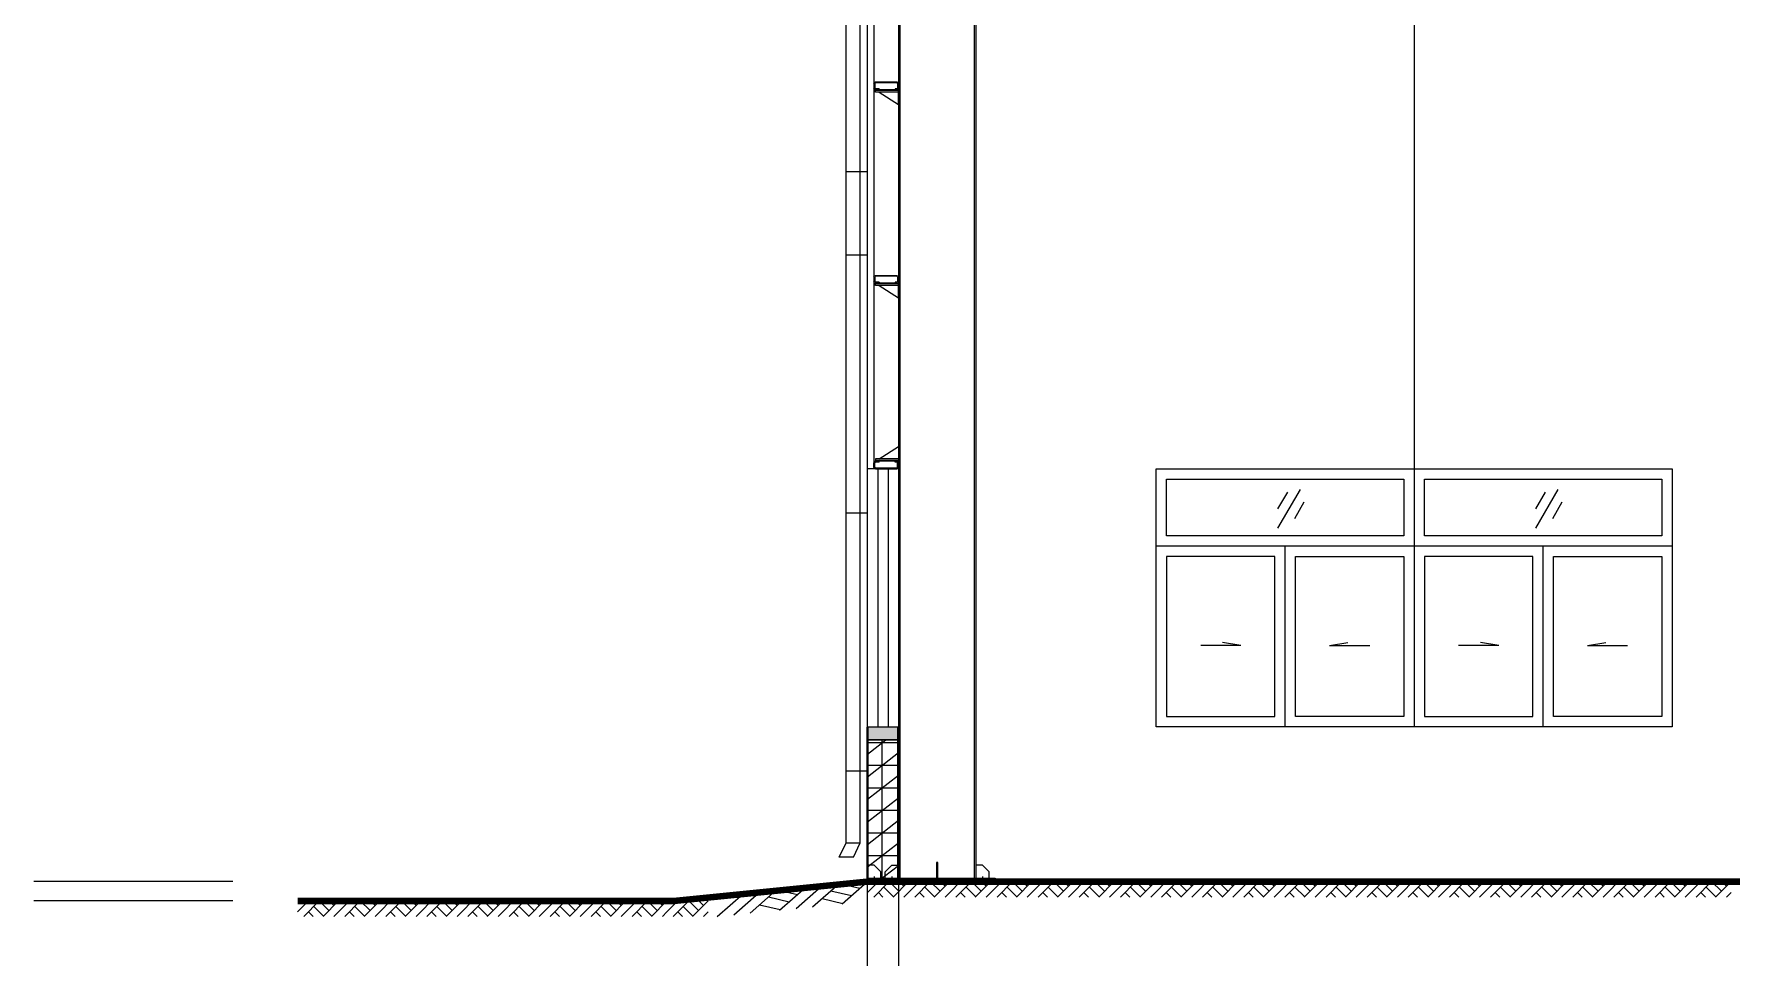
# Model space of a CAD drawing. Extents: x -266287 to 275962, y -324567 to 363765.
# Drawn here: x -146318 to -133155, y -227813 to -220655 of the extents above; entities that cross this region are included whole.
import ezdxf

# ---------------------------------------------------------------- set-up
doc = ezdxf.new("R2010")
doc.units = 0
doc.header["$LTSCALE"] = 1000
doc.layers.get('0').update_dxf_attribs({"linetype": 'CONTINUOUS'})
for name, color, linetype in [('_TCH_MASK', 7, 'CONTINUOUS'), ('AXIS', 3, 'CONTINUOUS'), ('E_WINDOW', 4, 'CONTINUOUS'), ('LAYER35', 1, 'CONTINUOUS')]:
    doc.layers.add(name, color=color, linetype=linetype)

# ---------------------------------------------------------------- blocks, each defined once
blk = doc.blocks.new('$LinePat$00000009')
for p, q in [((0, -210), (210, 0)), ((120, -300), (420, 0)), ((420, 0), (608, -188)), ((495, -300), (795, 0)), ((615, 0), (705, -90)), ((210, -210), (300, -300)), ((315, -105), (502, -293)), ((705, -300), (795, -210))]:
    blk.add_line(p, q)
blk = doc.blocks.new('s erfcv')
blk.add_line((2972410, 3964561), (2972410, 3964453))
blk.add_line((2972410, 3964561), (2972410, 3964453))
at = {"color": 1, "linetype": 'ByBlock', "lineweight": -2}
for p, q in [((2972220, 3964399), (2972220, 3964435)), ((2972227, 3964400), (2972227, 3964434)), ((2972260, 3964447), (2972232, 3964447)), ((2972232, 3964387), (2972398, 3964387)), ((2972233, 3964453), (2972233, 3964447)), ((2972260, 3964440), (2972233, 3964440)), ((2972397, 3964394), (2972233, 3964394)), ((2972398, 3964447), (2972260, 3964447)), ((2972260, 3964440), (2972260, 3964447)), ((2972385, 3964440), (2972385, 3964447)), ((2972397, 3964440), (2972385, 3964440)), ((2972403, 3964400), (2972403, 3964434)), ((2972410, 3964399), (2972410, 3964435))]:
    blk.add_line(p, q, dxfattribs=at)
at = {"color": 3, "linetype": 'ByBlock', "lineweight": -2}
blk.add_line((2972233, 3964466), (2972233, 3964453), dxfattribs=at)
at = {"color": 1, "linetype": 'ByBlock', "lineweight": -2}
for centre, radius, start, end in [((2972232, 3964435), 12, 90, 180), ((2972232, 3964399), 12, 180, 270), ((2972233, 3964434), 5.99, 90, 180), ((2972233, 3964400), 5.99, 180, 270), ((2972397, 3964434), 5.99, 360, 90), ((2972397, 3964400), 5.99, 270, 360), ((2972398, 3964435), 12, 360, 90), ((2972398, 3964399), 12, 270, 360)]:
    blk.add_arc(centre, radius, start, end, dxfattribs=at)
at = {"layer": 'LAYER35', "color": 3, "linetype": 'ByBlock', "lineweight": -2, "ltscale": 0.05}
for p, q in [((2972260, 3964466), (2972410, 3964561)), ((2972410, 3964466), (2972233, 3964466)), ((2972410, 3964453), (2972233, 3964453))]:
    blk.add_line(p, q, dxfattribs=at)

msp = doc.modelspace()

# ---------------------------------------------------------------- hatches: boundary and pattern name
msp.add_hatch(color=256).paths.add_polyline_path([(-139852.91945, -226027.75636), (-139612.91943, -226027.75636), (-139612.91943, -226127.75636), (-139852.91945, -226127.75636)])
h = msp.add_hatch()
h.set_pattern_fill('空心砖', color=256, scale=50, style=0)
h.set_pattern_definition([(0, (-429963.04, -104175.09), (0, 175), []), (37.875, (-429763.04, -104175.09), (-84.80764, 109.03833), []), (90, (-429763.04, -104175.1), (-225, 1e-14), [])])
h.paths.add_polyline_path([(-139852.91944, -226127.75636), (-139612.91943, -226127.75636), (-139612.91943, -227227.75636), (-139852.91944, -227227.75636)])

# ---------------------------------------------------------------- linework, layer by layer
for p, q in [((-139022.91944, -227200.75636), (-139022.91944, -215101.56634)), ((-139612.91943, -215227.2736), (-139612.91943, -227200.75636)), ((-139602.91943, -215234.76635), (-139602.91943, -227200.75636)), ((-139012.91944, -215937.56636), (-139012.91944, -227200.75636)), ((-139852.91941, -228208.42326), (-139852.91943, -219227.75636)), ((-139802.91944, -219528.17202), (-139802.91944, -224027.75652)), ((-139612.91942, -224027.75636), (-139852.91942, -224027.75636)), ((-139802.91944, -224027.75652), (-139852.91942, -224027.75652)), ((-139852.91944, -226027.75636), (-139612.91943, -226027.75636)), ((-139852.91944, -226127.75636), (-139612.91943, -226127.75636)), ((-144776.19463, -227227.75634), (-146317.75943, -227227.75633)), ((-144776.19463, -227377.75635), (-146317.75943, -227377.75635))]:
    msp.add_line(p, q)
at = {"color": 7, "linetype": 'Continuous', "ltscale": 0.2}
for p, q in [((-139772.91948, -224027.75652), (-139772.91948, -226027.75636)), ((-139692.91948, -224027.75652), (-139692.91948, -226027.75636))]:
    msp.add_line(p, q, dxfattribs=at)
for points, const_width in [([(-139852.91943, -221927.75652), (-141052.91943, -221927.75652), (-141052.91943, -221727.75652), (-139852.91943, -221727.75652)], 1), ([(-139852.91944, -226027.75636), (-139852.91944, -227233.04348)], 20), ([(-139612.91943, -227227.75636), (-139612.91947, -226027.75636)], 20), ([(-144272.96396, -227377.75636), (-141352.91945, -227377.75636), (-139852.91945, -227227.75636), (-91372.91945, -227227.75636), (-90072.91945, -227377.75636), (-86799.08671, -227377.75636)], 50)]:
    msp.add_lwpolyline(points, dxfattribs=dict(const_width=const_width))
for points in [[(-139852.91945, -226027.75636), (-139612.91943, -226027.75636), (-139612.91943, -226127.75636), (-139852.91945, -226127.75636)], [(-139852.91944, -226127.75636), (-139612.91943, -226127.75636), (-139612.91943, -227227.75636), (-139852.91944, -227227.75636)]]:
    msp.add_lwpolyline(points, close=True)
at = {"layer": 'AXIS'}
for p, q in [((-140018.31993, -226925.73687), (-140018.36223, -215368.40921)), ((-139908.33033, -226925.73562), (-139908.42024, -215368.40921)), ((-140018.27271, -221722.26102), (-139852.91943, -221722.26102)), ((-140018.31933, -222368.38805), (-139852.91943, -222368.38805)), ((-140018.31933, -224368.38805), (-139852.91943, -224368.38805)), ((-139612.91943, -225326.22049), (-139612.91943, -232026.39259)), ((-140018.31933, -226368.38805), (-139852.91943, -226368.38805)), ((-140071.41943, -227036.96523), (-140018.31933, -226925.73562)), ((-140071.3352, -227036.78878), (-139961.34619, -227036.78878)), ((-140018.31933, -227037.83014), (-140018.31934, -227036.78878)), ((-140018.31933, -226925.73562), (-139908.32974, -226925.73438)), ((-139961.42983, -227036.96398), (-139908.32974, -226925.73438))]:
    msp.add_line(p, q, dxfattribs=at)
at = {"layer": 'E_WINDOW', "color": 252, "linetype": 'Continuous'}
for p, q in [((-135612.91943, -216125.0269), (-135612.91943, -226027.75636)), ((-135612.91943, -224027.75652), (-135612.91943, -226027.75636)), ((-136670.1493, -224336.02471), (-136593.67857, -224209.02893)), ((-136669.8306, -224487.54183), (-136494.83674, -224187.23166)), ((-136537.85231, -224413.11554), (-136465.06784, -224283.97173)), ((-134670.1493, -224336.02471), (-134593.67857, -224209.02893)), ((-134669.8306, -224487.54183), (-134494.83674, -224187.23166)), ((-134537.85231, -224413.11554), (-134465.06784, -224283.97173)), ((-133612.91943, -224627.75636), (-137612.91943, -224627.75636)), ((-136612.91943, -226027.75636), (-136612.91943, -224627.75636)), ((-134612.91943, -226027.75636), (-134612.91943, -224627.75636)), ((-136957.35413, -225396.58994), (-137268.48473, -225396.58994)), ((-136957.35413, -225396.58994), (-137098.64274, -225373.21197)), ((-136268.48473, -225396.58994), (-136127.19612, -225373.21197)), ((-136268.48473, -225396.58994), (-135957.35413, -225396.58994)), ((-134957.35413, -225396.58994), (-135268.48473, -225396.58994)), ((-134957.35413, -225396.58994), (-135098.64274, -225373.21197)), ((-134268.48473, -225396.58994), (-134127.19612, -225373.21197)), ((-134268.48473, -225396.58994), (-133957.35413, -225396.58994)), ((-139748.91945, -227150.75636), (-139800.91945, -227100.75636)), ((-139748.91945, -227200.75636), (-139748.91945, -227150.75636)), ((-139716.91943, -227150.75636), (-139664.91943, -227100.75636)), ((-139716.91943, -227200.75636), (-139716.91943, -227150.75636)), ((-139664.91943, -227100.75636), (-139612.91943, -227100.75636)), ((-139664.91943, -227187.25636), (-139664.91943, -227241.25636)), ((-139307.91944, -227078.75636), (-139317.91944, -227078.75636)), ((-139317.91944, -227078.75636), (-139317.91944, -227200.75636)), ((-139307.91944, -227200.75636), (-139307.91944, -227078.75636)), ((-138960.91944, -227100.75636), (-139012.91944, -227100.75636)), ((-138908.91944, -227150.75636), (-138960.91944, -227100.75636)), ((-138960.91944, -227187.25636), (-138960.91944, -227241.25636)), ((-138908.91944, -227200.75636), (-138908.91944, -227150.75636)), ((-139852.91945, -227227.75636), (-141352.91945, -227377.75636)), ((-139782.91945, -227200.75636), (-139782.91945, -227227.75636)), ((-139762.91945, -227200.75636), (-138862.91943, -227200.75636)), ((-138862.91943, -227227.75636), (-139762.91945, -227227.75636)), ((-139762.91944, -227227.75636), (-139762.91944, -227200.75636)), ((-139702.91944, -227227.75636), (-139702.91944, -227200.75636)), ((-139682.91943, -227200.75636), (-139682.91943, -227227.75636)), ((-139646.91943, -227200.75636), (-139646.91943, -227227.75636)), ((-138978.91944, -227200.75636), (-138978.91944, -227227.75636)), ((-138942.91944, -227200.75636), (-138942.91944, -227227.75636)), ((-138862.91943, -227200.75636), (-138862.91943, -227227.75636)), ((-141436.92729, -227377.75636), (-141536.92729, -227377.75636))]:
    msp.add_line(p, q, dxfattribs=at)
at = {"layer": 'E_WINDOW', "color": 4, "linetype": 'Continuous'}
for p, q in [((-139800.91945, -227100.75636), (-139852.91945, -227100.75636)), ((-139800.91945, -227187.25636), (-139800.91945, -227241.25636)), ((-140890.64895, -227484.81911), (-140693.33811, -227311.79823)), ((-140762.75915, -227472.03014), (-140560.02019, -227294.24934)), ((-140534.38452, -227449.19267), (-140333.65384, -227273.17294)), ((-140533.91722, -227295.85614), (-140396.26693, -227328.07804)), ((-140406.49472, -227436.40369), (-140209.18388, -227263.3828)), ((-140278.60492, -227423.61471), (-140075.86595, -227245.83392)), ((-140135.93832, -227298.51108), (-139976.23871, -227335.89441)), ((-140050.23027, -227400.77723), (-139852.91945, -227227.75636)), ((-140049.76298, -227247.44071), (-139912.11269, -227279.66262)), ((-139818.91945, -227200.75636), (-139818.91945, -227227.75636)), ((-141018.53875, -227497.60809), (-140817.80807, -227321.58837)), ((-140689.15133, -227407.4838), (-140529.45173, -227444.86713)), ((-140620.09255, -227346.9265), (-140460.39294, -227384.30983)), ((-140204.9971, -227359.06838), (-140045.2975, -227396.45171))]:
    msp.add_line(p, q, dxfattribs=at)
at = {"layer": 'E_WINDOW', "color": 252, "linetype": 'Continuous'}
for points in [[(-133612.91943, -226027.75636), (-137612.91943, -226027.75636), (-137612.91943, -224027.75652), (-133612.91943, -224027.75652)], [(-137532.91943, -224107.75636), (-135692.91943, -224107.75636), (-135692.91943, -224547.75636), (-137532.91943, -224547.75636)], [(-135532.91943, -224107.75636), (-133692.91943, -224107.75636), (-133692.91943, -224547.75636), (-135532.91943, -224547.75636)], [(-136692.91943, -224707.75636), (-137532.91943, -224707.75636), (-137532.91943, -225947.75636), (-136692.91943, -225947.75636)], [(-136532.91943, -224707.75636), (-135692.91943, -224707.75636), (-135692.91943, -225947.75636), (-136532.91943, -225947.75636)], [(-134692.91943, -224707.75636), (-135532.91943, -224707.75636), (-135532.91943, -225947.75636), (-134692.91943, -225947.75636)], [(-134532.91943, -224707.75636), (-133692.91943, -224707.75636), (-133692.91943, -225947.75636), (-134532.91943, -225947.75636)]]:
    msp.add_lwpolyline(points, close=True, dxfattribs=at)
msp.add_lwpolyline([(-139762.91945, -227227.75636), (-138862.91943, -227227.75636), (-138862.91943, -227227.75636), (-139762.91945, -227227.75636), (-139762.91945, -227227.75636)], dxfattribs=at)

# ---------------------------------------------------------------- block references
at = {"layer": '_TCH_MASK', "xscale": -1, "rotation": 180}
for p in [(-3112022.6196, 3743359.45925), (-3112022.6196, 3741859.45925)]:
    msp.add_blockref('s erfcv', p, dxfattribs=at)
at = {"layer": '_TCH_MASK'}
msp.add_blockref('s erfcv', (-3112022.6196, -4188414.97213), dxfattribs=at)
at = {"layer": 'E_WINDOW', "color": 252, "linetype": 'Continuous', "yscale": 0.3999999999999999, "zscale": 0.3999999999999999}
for p, xscale in [((-139852.91945, -227227.75636), 0.4011916583908442), ((-139533.97208, -227227.75636), 0.4011916583908442), ((-139215.02471, -227227.75636), 0.4011916583908442), ((-138896.07734, -227227.75636), 0.4011916583908442), ((-138577.12997, -227227.75636), 0.4011916583908442), ((-138258.18261, -227227.75636), 0.4011916583908442), ((-137939.23524, -227227.75636), 0.4011916583908442), ((-137620.28787, -227227.75636), 0.4011916583908442), ((-137301.3405, -227227.75636), 0.4011916583908442), ((-136982.39313, -227227.75636), 0.4011916583908442), ((-136663.44576, -227227.75636), 0.4011916583908442), ((-136344.4984, -227227.75636), 0.4011916583908442), ((-136025.55103, -227227.75636), 0.4011916583908442), ((-135706.60366, -227227.75636), 0.4011916583908442), ((-135387.65629, -227227.75636), 0.4011916583908442), ((-135068.70892, -227227.75636), 0.4011916583908442), ((-134749.76155, -227227.75636), 0.4011916583908442), ((-134430.81419, -227227.75636), 0.4011916583908442), ((-134111.86682, -227227.75636), 0.4011916583908442), ((-133792.91945, -227227.75636), 0.4011916583908442), ((-133473.97208, -227227.75636), 0.4011916583908442), ((-144272.96396, -227377.75636), 0.4004239534227988), ((-143954.62692, -227377.75636), 0.4004239534227988), ((-143636.28988, -227377.75636), 0.4004239534227988), ((-143317.95284, -227377.75636), 0.4004239534227988), ((-142999.61579, -227377.75636), 0.4004239534227988), ((-142681.27875, -227377.75636), 0.4004239534227988), ((-142362.94171, -227377.75636), 0.4004239534227988), ((-142044.60466, -227377.75636), 0.4004239534227988), ((-141726.26762, -227377.75636), 0.4004239534227988), ((-141407.93058, -227377.75636), 0.4004239534227988)]:
    msp.add_blockref('$LinePat$00000009', p, dxfattribs=dict(at, xscale=xscale))

doc.saveas('drawing.dxf')
